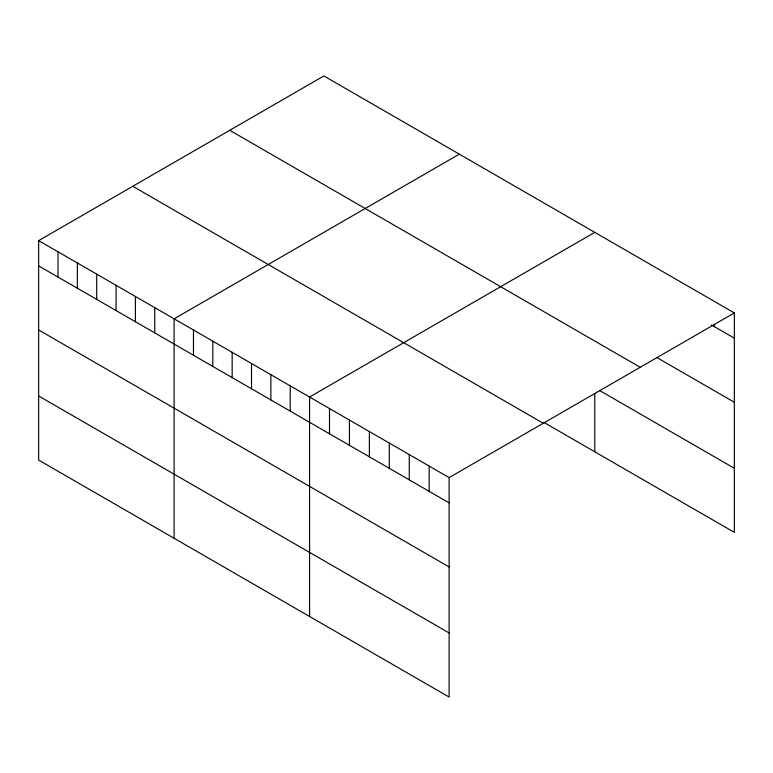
<?xml version="1.0" encoding="UTF-8"?>
<svg xmlns="http://www.w3.org/2000/svg" width="773" height="773" viewBox="0 0 773 773"><rect width="100%" height="100%" fill="white"/><g stroke="black" fill="none" stroke-linecap="round" stroke-linejoin="round"><path stroke-width="1.16" d="M38.65 240.625L449.123 477.608L449.123 697.043L38.65 460.061L38.65 240.625L323.877 75.957L734.35 312.939L734.35 532.375L543.863 422.396M459.326 154.156L174.109 318.834L174.109 538.269M594.785 232.364L309.567 397.032L309.567 616.468M449.123 477.608L734.35 312.939M711.421 324.95L734.35 338.188M656.596 357.377L734.35 402.269M229.745 130.299L640.228 367.281M599.771 390.597L734.35 468.293M132.772 186.283L543.255 423.266M38.65 265.873L449.123 502.856M38.65 329.955L449.123 566.938M38.65 395.979L449.123 632.961M714.416 324.274L714.416 326.679M594.785 393.65L594.785 451.799M429.189 466.1L429.189 491.348M409.255 454.592L409.255 479.84M389.312 443.084L389.312 468.322M369.378 431.566L369.378 456.814M349.435 420.058L349.435 445.306M329.501 408.55L329.501 433.798M290.213 385.862L290.213 411.11M270.859 374.692L270.859 399.941M251.515 363.523L251.515 388.771M232.161 352.343L232.161 377.591M212.807 341.173L212.807 366.421M193.463 330.003L193.463 355.251M154.755 307.654L154.755 332.902M135.401 296.484L135.401 321.732M116.056 285.314L116.056 310.562M96.702 274.144L96.702 299.393M77.348 262.975L77.348 288.213M58.004 251.795L58.004 277.043"/></g></svg>
